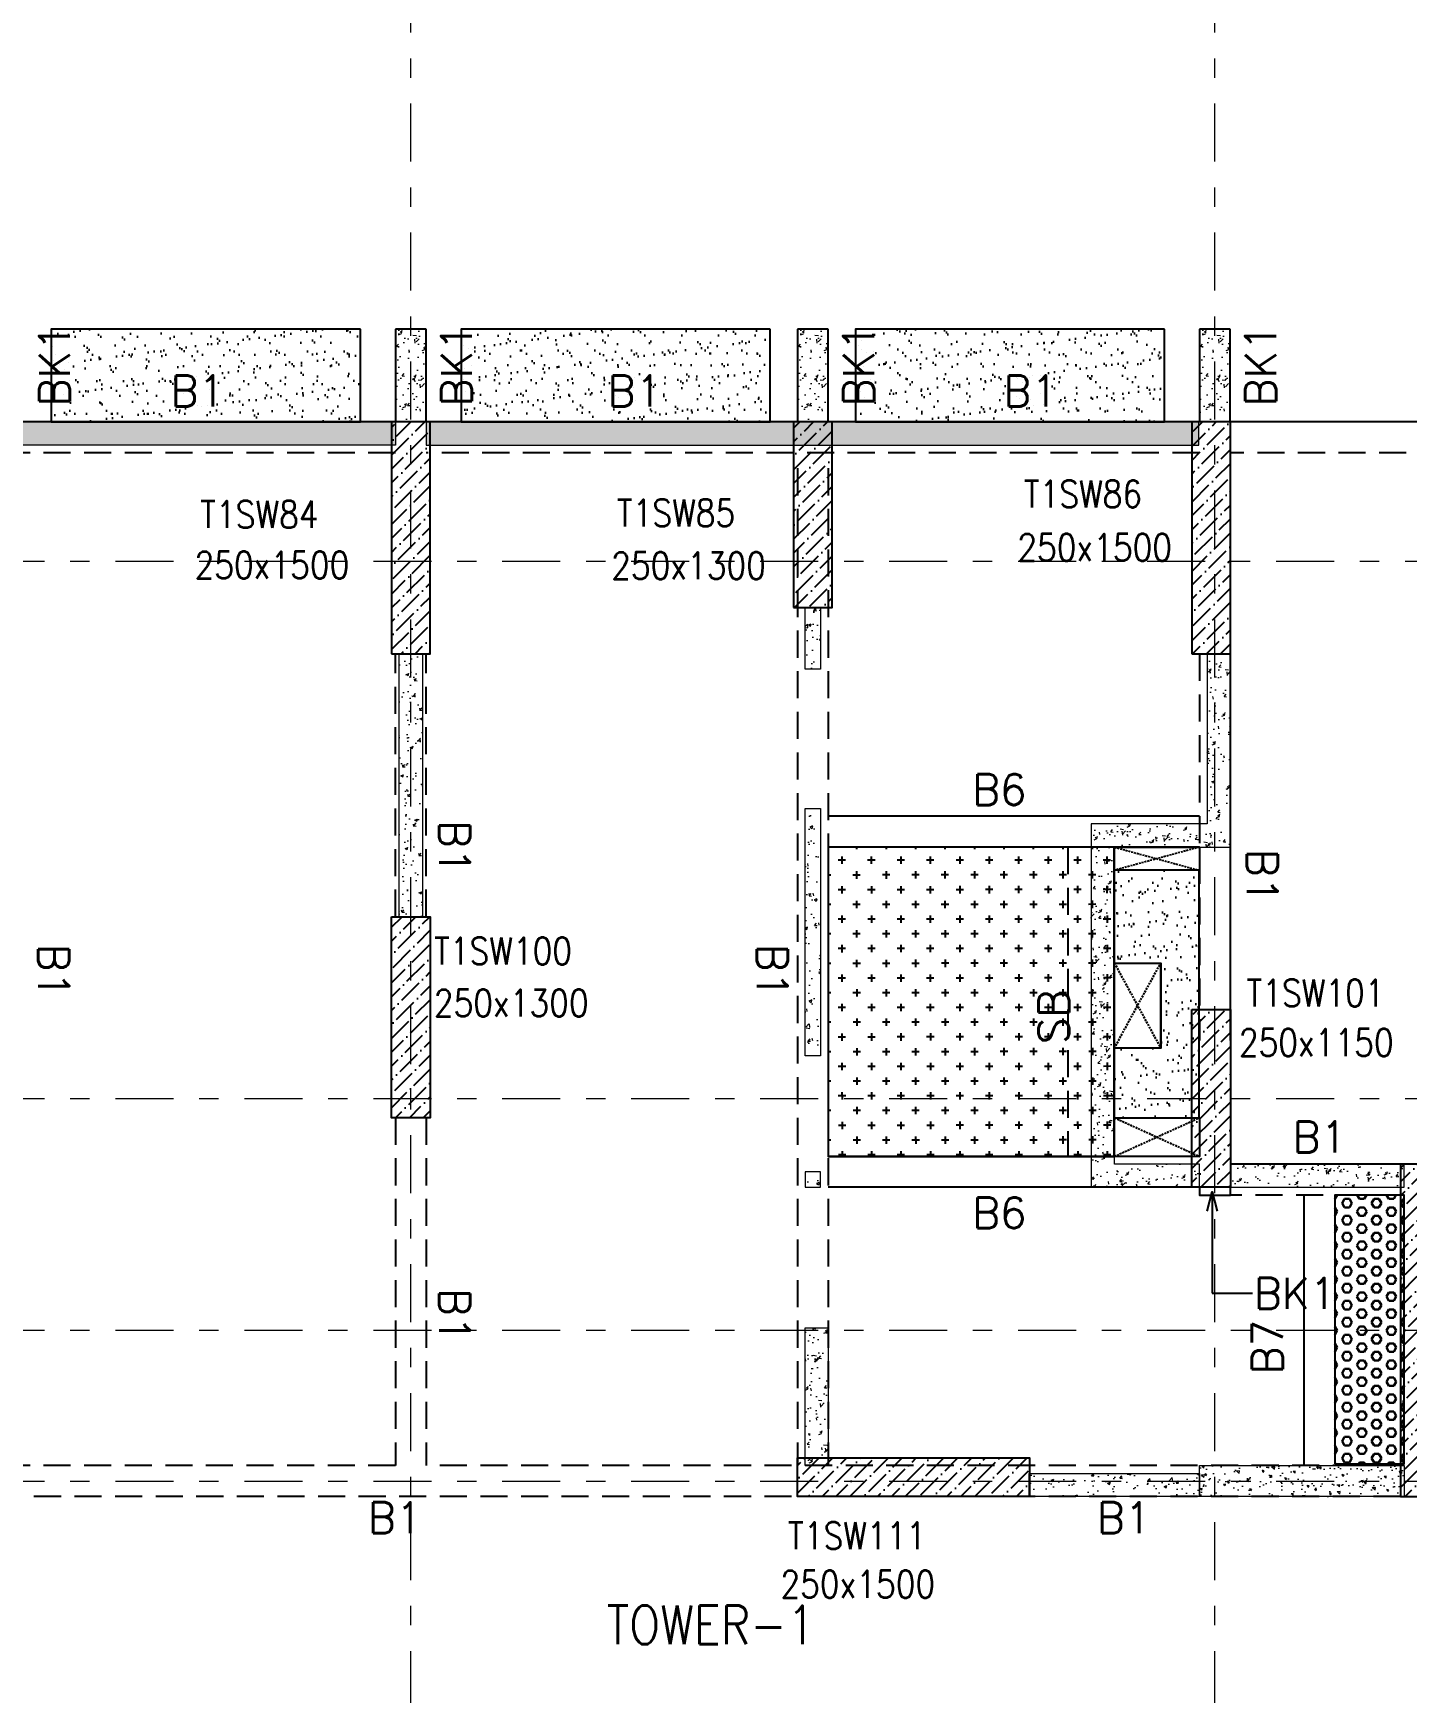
# Model space of a CAD drawing. Header units: millimetres. Extents: x 1078357 to 1340092, y -4684019 to -4550360.
# Drawn here: x 1169108 to 1177992, y -4581931 to -4571198 of the extents above; entities that cross this region are included whole.
import ezdxf

# ---------------------------------------------------------------- set-up
doc = ezdxf.new("R2010")
doc.units = ezdxf.units.MM
for name, pattern in [('CONTINOUS', [0]), ('DGN STYLE 7', [8.34, 3.75, -1.67, 1.25, -1.67]), ('HIDDEN', [0.375, 0.25, -0.125]), ('New Retail block$0$CONTINOUS', [0])]:
    doc.linetypes.add(name, pattern=pattern)
doc.layers.get('0').update_dxf_attribs({"lineweight": 0})
for name, color, linetype in [('DROP SLAB', 8, 'Continuous'), ('S-BEAM', 3, 'Continuous'), ('S-BEAM-IDEN', 6, 'Continuous'), ('S-COL_STOP', 12, 'Continuous'), ('S-CUTOUT', 8, 'Continuous'), ('S-SLAB-PROJECTION', 2, 'New Retail block$0$CONTINOUS'), ('S-SLAB-STOP', 8, 'New Retail block$0$CONTINOUS'), ('TEXT', 7, 'Continuous')]:
    doc.layers.add(name, color=color, linetype=linetype)
for name, color, linetype, lineweight in [('GRID LINE', 8, 'Continuous', 0), ('HATCH', 8, 'Continuous', 30), ('S-COL-IDEN', 30, 'Continuous', 25), ('S-NON STR RCC WALL', 8, 'Continuous', 0)]:
    doc.layers.add(name, color=color, linetype=linetype, lineweight=lineweight)
doc.styles.add('Roman', font='romans')
doc.styles.add('ROMANS', font='romans.shx', dxfattribs={"width": 0.85})
doc.dimstyles.new('HARESH', dxfattribs={"dimtxt": 150, "dimasz": 75, "dimexe": 0, "dimexo": 0, "dimgap": 25, "dimtad": 1, "dimdec": 0, "dimdsep": 46, "dimtxsty": 'Roman', "dimblk": 'OBLIQUE', "dimcen": 225, "dimdle": 25, "dimclrd": 2, "dimclre": 2, "dimclrt": 7, "dimadec": 8, "dimazin": 1, "dimtfac": 1, "dimtdec": 0, "dimtmove": 0, "dimatfit": 0, "dimfxl": 1, "dimlwd": -1, "dimlwe": -1, "dimarcsym": 0})
pattern_1 = [(50, (-5225719.91, 23613938.34), (182.184669, -15.93908554), [19.05, -209.55]), (355, (-5225719.9, 23613938.34), (-35.2434214, 191.0568452), [15.24, -167.6405842]), (100.4514447, (-5225704.73, 23613937.02), (146.9412471, 175.1177519), [16.1900088, -178.0902446]), (46.1842, (-5225719.9, 23613989.14), (271.0790409, -42.042328), [28.575, -314.325]), (96.6355576, (-5225697.32, 23613985.64), (237.404134, 247.4261246), [24.2850231, -267.1356082]), (351.1841512, (-5225719.9, 23613989.14), (237.404134, 247.4261246), [22.859967, -251.459732]), (21, (-5225694.51, 23613976.44), (151.6143913, -102.2651982), [19.05, -209.55]), (326, (-5225694.5, 23613976.44), (61.8020283, 184.1879661), [15.24, -167.64]), (71.451445, (-5225681.87, 23613967.92), (213.4164193, 81.9227689), [16.1900088, -178.0899376]), (37.5, (-5225719.91, 23613938.345), (3.08860325, 84.55503887), [0, -165.608, 0, -170.18, 0, -168.275]), (7.5, (-5225719.91, 23613938.345), (66.8196625, 100.18057482), [0, -97.028, 0, -161.798, 0, -64.135]), (327.5, (-5225776.55, 23613938.345), (135.59059517, -5.728744), [0, -63.5, 0, -198.12, 0, -262.89]), (317.5, (-5225801.95, 23613938.34), (148.1291814, 25.42649103), [0, -82.55, 0, -131.572, 0, -186.69])]
pattern_2 = [(50, (-6322944.62, 28297957.53), (182.184669, -15.93908554), [19.05, -209.55]), (355, (-6322944.62, 28297957.53), (-35.2434214, 191.0568452), [15.24, -167.6405842]), (100.4514447, (-6322929.44, 28297956.2), (146.9412471, 175.1177519), [16.1900088, -178.0902446]), (46.1842, (-6322944.62, 28298008.33), (271.0790409, -42.042328), [28.575, -314.325]), (96.6355576, (-6322922.03, 28298004.83), (237.404134, 247.4261246), [24.2850231, -267.1356082]), (351.1841512, (-6322944.62, 28298008.33), (237.404134, 247.4261246), [22.859967, -251.459732]), (21, (-6322919.22, 28297995.63), (151.6143913, -102.2651982), [19.05, -209.55]), (326, (-6322919.22, 28297995.63), (61.8020283, 184.1879661), [15.24, -167.64]), (71.451445, (-6322906.59, 28297987.11), (213.4164193, 81.9227689), [16.1900088, -178.0899376]), (37.5, (-6322944.623, 28297957.53), (3.08860325, 84.55503887), [0, -165.608, 0, -170.18, 0, -168.275]), (7.5, (-6322944.62, 28297957.53), (66.8196625, 100.18057482), [0, -97.028, 0, -161.798, 0, -64.135]), (327.5, (-6323001.265, 28297957.53), (135.59059517, -5.72874399), [0, -63.5, 0, -198.12, 0, -262.89]), (317.5, (-6323026.67, 28297957.53), (148.1291814, 25.42649103), [0, -82.55, 0, -131.572, 0, -186.69])]
pattern_3 = [(45, (2236684.96, -9406181.02), (33.67596045, 123.4785217), [158.75, -31.75, 0, -31.75])]

# ---------------------------------------------------------------- blocks, each defined once
blk = doc.blocks.new('_Oblique')
at = {"color": 0, "linetype": 'ByBlock', "lineweight": -2}
blk.add_line((-0.5, -0.5), (0.5, 0.5), dxfattribs=at)

msp = doc.modelspace()

# ---------------------------------------------------------------- hatches: boundary and pattern name
at = {"layer": 'DROP SLAB'}
h = msp.add_hatch(dxfattribs=at)
h.set_pattern_fill('CROSS', color=8, scale=15, angle=0.03079)
h.set_pattern_definition([(180.03079016, (-2150741.29, 9463994.93), (-95.1987999, -95.3011726), [47.625, -142.875]), (270.03079016, (-2150765.12, 9464018.725), (95.3011726, -95.1987999), [47.625, -142.875])])
h.paths.add_polyline_path([(1176100.2, -4576461.7), (1174250.4, -4576461.8), (1174250.4, -4578461.7), (1176100.2, -4578461.6)])
at = {"layer": 'HATCH'}
h = msp.add_hatch(dxfattribs=at)
h.set_pattern_fill('AR-SAND', color=8, scale=3, angle=179.97015)
h.set_pattern_definition([(37.4701541, (-1768633.12, 9413858.76), (-4.7236114, 146.8264517), [0, -115.824, 0, -129.54, 0, -123.825]), (7.4701541, (-1768633.12, 9413858.76), (134.9689868, 214.9772528), [0, -62.484, 0, -104.394, 0, -40.005]), (327.4701541, (-1768726.84, 9413858.81), (237.2979035, 0.3075449), [0, -38.1, 0, -137.16, 0, -179.07]), (317.4701541, (-1768726.84, 9413858.81), (229.1017424, 66.759465), [0, -19.05, 0, -89.916, 0, -102.87])])
h.paths.add_polyline_path([(1171225.4, -4573111.5), (1169225.4, -4573111.5), (1169225.4, -4573711.5), (1171225.4, -4573711.5)])
h = msp.add_hatch(dxfattribs=at)
h.set_pattern_fill('AR-SAND', color=8, scale=3, angle=179.97015)
h.set_pattern_definition([(37.4701541, (-1771283.12, 9413858.76), (-4.7236114, 146.8264517), [0, -115.824, 0, -129.54, 0, -123.825]), (7.4701541, (-1771283.12, 9413858.76), (134.9689868, 214.9772528), [0, -62.484, 0, -104.394, 0, -40.005]), (327.4701541, (-1771376.84, 9413858.81), (237.2979035, 0.3075449), [0, -38.1, 0, -137.16, 0, -179.07]), (317.4701541, (-1771376.84, 9413858.81), (229.1017424, 66.759465), [0, -19.05, 0, -89.916, 0, -102.87])])
h.paths.add_polyline_path([(1173875.4, -4573111.5), (1171875.4, -4573111.5), (1171875.4, -4573711.5), (1173875.4, -4573711.5)])
h = msp.add_hatch(dxfattribs=at)
h.set_pattern_fill('AR-SAND', color=8, scale=3, angle=179.97015)
h.set_pattern_definition([(37.4701541, (-1773833.12, 9413858.76), (-4.7236114, 146.8264517), [0, -115.824, 0, -129.54, 0, -123.825]), (7.4701541, (-1773833.12, 9413858.76), (134.9689868, 214.9772528), [0, -62.484, 0, -104.394, 0, -40.005]), (327.4701541, (-1773926.84, 9413858.81), (237.2979035, 0.3075449), [0, -38.1, 0, -137.16, 0, -179.07]), (317.4701541, (-1773926.84, 9413858.81), (229.1017424, 66.759465), [0, -19.05, 0, -89.916, 0, -102.87])])
h.paths.add_polyline_path([(1176425.4, -4573111.5), (1174425.4, -4573111.5), (1174425.4, -4573711.5), (1176425.4, -4573711.5)])
h = msp.add_hatch(dxfattribs=at)
h.set_pattern_fill('AR-SAND', color=8, scale=3, angle=0.02985)
h.set_pattern_definition([(37.47015413, (-3855383.16, 18781897.14), (-4.72361136, 146.8264517), [0, -115.824, 0, -129.54, 0, -123.825]), (7.4701541, (-3855383.16, 18781897.14), (134.9689868, 214.9772528), [0, -62.484, 0, -104.394, 0, -40.005]), (327.4701541, (-3855476.89, 18781897.19), (237.2979035, 0.3075449), [0, -38.1, 0, -137.16, 0, -179.07]), (317.4701541, (-3855476.89, 18781897.19), (229.1017424, 66.759465), [0, -19.05, 0, -89.916, 0, -102.87])])
h.paths.add_polyline_path([(1176649.9, -4576611.5), (1176099.9, -4576611.5), (1176099.9, -4577211.5), (1176399.8, -4577211.5), (1176399.8, -4577761.5), (1176099.9, -4577761.4), (1176099.9, -4578211.5), (1176649.8, -4578211.5)])
at = {"layer": 'HATCH', "ltscale": 1000}
h = msp.add_hatch(dxfattribs=at)
h.set_pattern_fill('HEX', color=8, scale=10, angle=180)
h.set_pattern_definition([(180, (1116375.597, -4391706.48), (-7e-15, -54.992613), [31.75, -63.5]), (300, (1116375.597, -4391706.48), (47.625, 27.496307), [31.75, -63.5]), (240, (1116343.847, -4391706.48), (47.625, -27.496307), [31.75, -63.5])])
h.paths.add_polyline_path([(1177975.6, -4580450.9), (1177525.6, -4580450.9), (1177525, -4578711.5), (1177975, -4578711.5)])
at = {"layer": 'S-COL_STOP', "lineweight": 25}
h = msp.add_hatch(dxfattribs=at)
h.set_pattern_fill('ANSI36', color=8, scale=20)
h.set_pattern_definition(pattern_3)
h.paths.add_polyline_path([(1171425.6, -4575211.5), (1171675.6, -4575211.5), (1171675.6, -4573711.6), (1171425.6, -4573711.6)])
h = msp.add_hatch(dxfattribs=at)
h.set_pattern_fill('ANSI36', color=8, scale=20)
h.set_pattern_definition(pattern_3)
h.paths.add_polyline_path([(1174025.6, -4574911.6), (1174275.6, -4574911.6), (1174275.6, -4573711.6), (1174025.6, -4573711.6)])
h = msp.add_hatch(dxfattribs=at)
h.set_pattern_fill('ANSI36', color=8, scale=20)
h.set_pattern_definition(pattern_3)
h.paths.add_polyline_path([(1176600.6, -4575211.5), (1176850.6, -4575211.5), (1176850.6, -4573711.6), (1176600.6, -4573711.6)])
h = msp.add_hatch(dxfattribs=at)
h.set_pattern_fill('ANSI36', color=8, scale=20)
h.set_pattern_definition(pattern_3)
h.paths.add_polyline_path([(1171425.6, -4576911.5), (1171675.6, -4576911.5), (1171675.6, -4578211.5), (1171425.6, -4578211.5)])
h = msp.add_hatch(dxfattribs=at)
h.set_pattern_fill('ANSI36', color=8, scale=20)
h.set_pattern_definition(pattern_3)
h.paths.add_polyline_path([(1176600.6, -4577511.5), (1176850.6, -4577511.5), (1176850.6, -4578661.5), (1176600.6, -4578661.5)])
h = msp.add_hatch(dxfattribs=at)
h.set_pattern_fill('ANSI36', color=8, scale=20)
h.set_pattern_definition(pattern_3)
h.paths.add_polyline_path([(1177950.6, -4580661.6), (1178200.6, -4580661.6), (1178200.6, -4578511.6), (1177950.6, -4578511.6)])
h = msp.add_hatch(dxfattribs=at)
h.set_pattern_fill('ANSI36', color=8, scale=20)
h.set_pattern_definition(pattern_3)
h.paths.add_polyline_path([(1174050.6, -4580411.5), (1175550.6, -4580411.5), (1175550.6, -4580661.5), (1174050.6, -4580661.5)])
at = {"layer": 'S-NON STR RCC WALL'}
h = msp.add_hatch(dxfattribs=at)
h.set_pattern_fill('AR-CONC', color=256, angle=180)
h.set_pattern_definition([(50, (-7362394.34, 32981976.75), (182.184669, -15.93908554), [19.05, -209.55]), (355, (-7362394.34, 32981976.75), (-35.2434214, 191.0568452), [15.24, -167.6405842]), (100.4514447, (-7362379.16, 32981975.42), (146.9412471, 175.1177519), [16.1900088, -178.0902446]), (46.1842, (-7362394.34, 32982027.55), (271.0790409, -42.0423279), [28.575, -314.325]), (96.6355576, (-7362371.75, 32982024.05), (237.404134, 247.4261246), [24.2850231, -267.1356082]), (351.1841512, (-7362394.34, 32982027.55), (237.404134, 247.4261246), [22.859967, -251.459732]), (21, (-7362368.94, 32982014.85), (151.61439127, -102.2651982), [19.05, -209.55]), (326, (-7362368.94, 32982014.85), (61.80202835, 184.1879661), [15.24, -167.64]), (71.451445, (-7362356.3, 32982006.33), (213.4164193, 81.9227689), [16.1900088, -178.0899376]), (37.5, (-7362394.34, 32981976.75), (3.08860325, 84.55503887), [0, -165.608, 0, -170.18, 0, -168.275]), (7.5, (-7362394.34, 32981976.75), (66.8196625, 100.18057482), [0, -97.028, 0, -161.798, 0, -64.135]), (327.5, (-7362450.98, 32981976.75), (135.59059517, -5.72874399), [0, -63.5, 0, -198.12, 0, -262.89]), (317.5, (-7362476.38, 32981976.75), (148.1291814, 25.42649103), [0, -82.55, 0, -131.572, 0, -186.69])])
h.paths.add_polyline_path([(1171650.4, -4573711.4), (1171650.4, -4573111.4), (1171450.4, -4573111.4), (1171450.4, -4573711.4), (1171650.4, -4573711.4)], is_closed=False)
h = msp.add_hatch(dxfattribs=at)
h.set_pattern_fill('AR-CONC', color=256, angle=180)
h.set_pattern_definition([(50, (-7359794.32, 32981976.72), (182.184669, -15.93908554), [19.05, -209.55]), (355, (-7359794.32, 32981976.72), (-35.2434214, 191.0568452), [15.24, -167.6405842]), (100.4514447, (-7359779.14, 32981975.39), (146.9412471, 175.1177519), [16.1900088, -178.0902446]), (46.1842, (-7359794.32, 32982027.52), (271.0790409, -42.0423279), [28.575, -314.325]), (96.6355576, (-7359771.73, 32982024.02), (237.404134, 247.4261246), [24.2850231, -267.1356082]), (351.1841512, (-7359794.32, 32982027.52), (237.404134, 247.4261246), [22.859967, -251.459732]), (21, (-7359768.92, 32982014.82), (151.61439127, -102.2651982), [19.05, -209.55]), (326, (-7359768.92, 32982014.82), (61.80202835, 184.1879661), [15.24, -167.64]), (71.451445, (-7359756.28, 32982006.3), (213.4164193, 81.9227689), [16.1900088, -178.0899376]), (37.5, (-7359794.32, 32981976.72), (3.08860325, 84.55503887), [0, -165.608, 0, -170.18, 0, -168.275]), (7.5, (-7359794.32, 32981976.72), (66.8196625, 100.18057482), [0, -97.028, 0, -161.798, 0, -64.135]), (327.5, (-7359850.96, 32981976.72), (135.59059517, -5.72874399), [0, -63.5, 0, -198.12, 0, -262.89]), (317.5, (-7359876.36, 32981976.72), (148.1291814, 25.42649103), [0, -82.55, 0, -131.572, 0, -186.69])])
h.paths.add_polyline_path([(1174250.4, -4573711.5), (1174250.4, -4573111.5), (1174050.5, -4573111.5), (1174050.5, -4573711.5), (1174250.4, -4573711.5)], is_closed=False)
h = msp.add_hatch(dxfattribs=at)
h.set_pattern_fill('AR-CONC', color=256, angle=180)
h.set_pattern_definition([(50, (-7357194.32, 32981976.72), (182.184669, -15.93908554), [19.05, -209.55]), (355, (-7357194.32, 32981976.72), (-35.2434214, 191.0568452), [15.24, -167.6405842]), (100.4514447, (-7357179.14, 32981975.39), (146.9412471, 175.1177519), [16.1900088, -178.0902446]), (46.1842, (-7357194.32, 32982027.52), (271.0790409, -42.0423279), [28.575, -314.325]), (96.6355576, (-7357171.73, 32982024.02), (237.404134, 247.4261246), [24.2850231, -267.1356082]), (351.1841512, (-7357194.32, 32982027.52), (237.404134, 247.4261246), [22.859967, -251.459732]), (21, (-7357168.92, 32982014.82), (151.61439127, -102.2651982), [19.05, -209.55]), (326, (-7357168.92, 32982014.82), (61.80202835, 184.1879661), [15.24, -167.64]), (71.451445, (-7357156.28, 32982006.3), (213.4164193, 81.9227689), [16.1900088, -178.0899376]), (37.5, (-7357194.32, 32981976.72), (3.08860325, 84.55503887), [0, -165.608, 0, -170.18, 0, -168.275]), (7.5, (-7357194.32, 32981976.72), (66.8196625, 100.18057482), [0, -97.028, 0, -161.798, 0, -64.135]), (327.5, (-7357250.96, 32981976.72), (135.59059517, -5.72874399), [0, -63.5, 0, -198.12, 0, -262.89]), (317.5, (-7357276.36, 32981976.72), (148.1291814, 25.42649103), [0, -82.55, 0, -131.572, 0, -186.69])])
h.paths.add_polyline_path([(1176850.4, -4573711.5), (1176850.4, -4573111.5), (1176650.5, -4573111.5), (1176650.5, -4573711.5), (1176850.4, -4573711.5)], is_closed=False)
h = msp.add_hatch(dxfattribs=at)
h.set_pattern_fill('AR-CONC', color=256, angle=180)
h.set_pattern_definition(pattern_2)
h.paths.add_polyline_path([(1166453.3, -4573711.5), (1171450.4, -4573711.5), (1171450.4, -4573861.5), (1166453.3, -4573861.5)])
h = msp.add_hatch(dxfattribs=at)
h.set_pattern_fill('AR-CONC', color=256)
h.set_pattern_definition(pattern_2)
h.paths.add_polyline_path([(1176647.5, -4573711.5), (1171650.4, -4573711.5), (1171650.4, -4573861.5), (1176647.5, -4573861.5)])
h = msp.add_hatch(dxfattribs=at)
h.set_pattern_fill('AR-CONC', color=256, angle=180)
h.set_pattern_definition([(50, (1174163.81, -4390341.82), (182.18467, -15.93909), [19.05, -209.55]), (355, (1174163.81, -4390341.82), (-35.24342, 191.05685), [15.24, -167.64058]), (100.45144, (1174179, -4390343.14), (146.94125, 175.11775), [16.19, -178.09024]), (46.1842, (1174163.81, -4390291.02), (271.07904, -42.04233), [28.575, -314.325]), (96.63556, (1174186.4, -4390294.52), (237.40413, 247.42612), [24.28502, -267.1356]), (351.18415, (1174163.8, -4390291.02), (237.40413, 247.42612), [22.85997, -251.45973]), (21, (1174189.21, -4390303.72), (151.61439, -102.2652), [19.05, -209.55]), (326, (1174189.21, -4390303.72), (61.80203, 184.18797), [15.24, -167.64]), (71.45144, (1174201.85, -4390312.24), (213.41642, 81.92277), [16.19, -178.08994]), (37.5, (1174163.81, -4390341.815), (3.088603, 84.55504), [0, -165.608, 0, -170.18, 0, -168.275]), (7.5, (1174163.81, -4390341.815), (66.819663, 100.180575), [0, -97.028, 0, -161.798, 0, -64.135]), (327.5, (1174107.17, -4390341.815), (135.590595, -5.728744), [0, -63.5, 0, -198.12, 0, -262.89]), (317.5, (1174081.77, -4390341.82), (148.12918, 25.42649), [0, -82.55, 0, -131.572, 0, -186.69])])
h.paths.add_polyline_path([(1174100.4, -4574911.5), (1174200.4, -4574911.5), (1174200.4, -4575311.5), (1174100.4, -4575311.5)])
at = {"layer": 'S-NON STR RCC WALL', "ltscale": 700}
h = msp.add_hatch(dxfattribs=at)
h.set_pattern_fill('AR-CONC', color=256)
h.set_pattern_definition([(50, (38359.47, 293960.95), (182.184669, -15.9390855), [19.05, -209.55]), (355, (38359.47, 293960.95), (-35.2434214, 191.056845), [15.24, -167.640584]), (100.4514447, (38374.66, 293959.62), (146.941247, 175.117752), [16.190009, -178.0902446]), (46.1842, (38359.47, 294011.75), (271.079041, -42.042328), [28.575, -314.325]), (96.6355576, (38382.06, 294008.24), (237.404134, 247.426125), [24.285023, -267.135608]), (351.184151, (38359.47, 294011.75), (237.404134, 247.426125), [22.859967, -251.459732]), (21, (38384.87, 293999.05), (151.6143913, -102.265198), [19.05, -209.55]), (326, (38384.87, 293999.05), (61.802028, 184.187966), [15.24, -167.64]), (71.451445, (38397.51, 293990.52), (213.416419, 81.922769), [16.190009, -178.0899376]), (37.5, (38359.475, 293960.946), (3.08860325, 84.5550389), [0, -165.608, 0, -170.18, 0, -168.275]), (7.5, (38359.475, 293960.95), (66.8196625, 100.1805748), [0, -97.028, 0, -161.798, 0, -64.135]), (327.5, (38302.83, 293960.946), (135.5905952, -5.728744), [0, -63.5, 0, -198.12, 0, -262.89]), (317.5, (38277.43, 293960.95), (148.1291814, 25.426491), [0, -82.55, 0, -131.572, 0, -186.69])])
h.paths.add_polyline_path([(1171475.4, -4575211.4), (1171625.4, -4575211.4), (1171625.4, -4576911.4), (1171475.4, -4576911.4)])
at = {"layer": 'S-NON STR RCC WALL'}
h = msp.add_hatch(dxfattribs=at)
h.set_pattern_fill('AR-CONC', color=256)
h.set_pattern_definition(pattern_1)
h.paths.add_polyline_path([(1175950.4, -4576311.5), (1175950.4, -4578661.5), (1176650.4, -4578661.5), (1176650.4, -4578511.5), (1176100.4, -4578511.5), (1176100.4, -4576461.5), (1176850.4, -4576461.5), (1176850.4, -4575211.4), (1176700.4, -4575211.4), (1176700.4, -4576311.5)])
h = msp.add_hatch(dxfattribs=at)
h.set_pattern_fill('AR-CONC', color=256, angle=180)
h.set_pattern_definition([(50, (2271388.53, -9074361), (182.184669, -15.9390855), [19.05, -209.55]), (355, (2271388.53, -9074361), (-35.2434214, 191.056845), [15.24, -167.640584]), (100.4514447, (2271403.71, -9074362.33), (146.941247, 175.117752), [16.190009, -178.0902446]), (46.1842, (2271388.53, -9074310.2), (271.079041, -42.042328), [28.575, -314.325]), (96.6355576, (2271411.12, -9074313.7), (237.404134, 247.426125), [24.285023, -267.135608]), (351.184151, (2271388.53, -9074310.2), (237.404134, 247.426125), [22.859967, -251.459732]), (21, (2271413.93, -9074322.9), (151.6143913, -102.265198), [19.05, -209.55]), (326, (2271413.93, -9074322.9), (61.802028, 184.187966), [15.24, -167.64]), (71.451445, (2271426.56, -9074331.42), (213.416419, 81.922769), [16.190009, -178.0899376]), (37.5, (2271388.53, -9074361), (3.08860325, 84.5550389), [0, -165.608, 0, -170.18, 0, -168.275]), (7.5, (2271388.53, -9074361), (66.8196625, 100.1805748), [0, -97.028, 0, -161.798, 0, -64.135]), (327.5, (2271331.886, -9074361), (135.5905952, -5.728744), [0, -63.5, 0, -198.12, 0, -262.89]), (317.5, (2271306.49, -9074361), (148.1291814, 25.426491), [0, -82.55, 0, -131.572, 0, -186.69])])
h.paths.add_polyline_path([(1174100.4, -4576211.5), (1174200.4, -4576211.5), (1174200.4, -4577811.5), (1174100.4, -4577811.5)])
h = msp.add_hatch(dxfattribs=at)
h.set_pattern_fill('AR-CONC', color=256)
h.set_pattern_definition(pattern_1)
h.paths.add_polyline_path([(1177975.4, -4578511.5), (1176850.4, -4578511.5), (1176850.4, -4578661.5), (1177975.4, -4578661.5)])
h = msp.add_hatch(dxfattribs=at)
h.set_pattern_fill('AR-CONC', color=256, angle=180)
h.set_pattern_definition([(50, (2271375.31, -9075725.67), (182.184669, -15.9390855), [19.05, -209.55]), (355, (2271375.31, -9075725.67), (-35.2434214, 191.056845), [15.24, -167.640584]), (100.4514447, (2271390.5, -9075727), (146.941247, 175.117752), [16.190009, -178.0902446]), (46.1842, (2271375.31, -9075674.87), (271.079041, -42.042328), [28.575, -314.325]), (96.6355576, (2271397.9, -9075678.37), (237.404134, 247.426125), [24.285023, -267.135608]), (351.184151, (2271375.3, -9075674.87), (237.404134, 247.426125), [22.859967, -251.459732]), (21, (2271400.71, -9075687.57), (151.6143913, -102.265198), [19.05, -209.55]), (326, (2271400.71, -9075687.57), (61.802028, 184.187966), [15.24, -167.64]), (71.451445, (2271413.35, -9075696.09), (213.416419, 81.922769), [16.190009, -178.0899376]), (37.5, (2271375.314, -9075725.67), (3.08860325, 84.5550389), [0, -165.608, 0, -170.18, 0, -168.275]), (7.5, (2271375.31, -9075725.67), (66.8196625, 100.1805748), [0, -97.028, 0, -161.798, 0, -64.135]), (327.5, (2271318.67, -9075725.67), (135.5905952, -5.728744), [0, -63.5, 0, -198.12, 0, -262.89]), (317.5, (2271293.27, -9075725.67), (148.1291814, 25.426491), [0, -82.55, 0, -131.572, 0, -186.69])])
h.paths.add_polyline_path([(1174100.4, -4578661.5), (1174200.4, -4578661.5), (1174200.4, -4578561.5), (1174100.4, -4578561.5)])
h = msp.add_hatch(dxfattribs=at)
h.set_pattern_fill('AR-CONC', color=256, angle=180)
h.set_pattern_definition([(50, (-6277434.37, 28297957.52), (182.184669, -15.93908554), [19.05, -209.55]), (355, (-6277434.37, 28297957.52), (-35.2434214, 191.0568452), [15.24, -167.6405842]), (100.4514447, (-6277419.19, 28297956.2), (146.9412471, 175.1177519), [16.1900088, -178.0902446]), (46.1842, (-6277434.37, 28298008.32), (271.0790409, -42.042328), [28.575, -314.325]), (96.6355576, (-6277411.78, 28298004.82), (237.404134, 247.4261246), [24.2850231, -267.1356082]), (351.1841512, (-6277434.37, 28298008.32), (237.404134, 247.4261246), [22.859967, -251.459732]), (21, (-6277408.97, 28297995.62), (151.6143913, -102.2651982), [19.05, -209.55]), (326, (-6277408.97, 28297995.62), (61.8020283, 184.1879661), [15.24, -167.64]), (71.451445, (-6277396.33, 28297987.1), (213.4164193, 81.9227689), [16.1900088, -178.0899376]), (37.5, (-6277434.37, 28297957.525), (3.08860325, 84.55503887), [0, -165.608, 0, -170.18, 0, -168.275]), (7.5, (-6277434.37, 28297957.525), (66.8196625, 100.18057482), [0, -97.028, 0, -161.798, 0, -64.135]), (327.5, (-6277491.01, 28297957.525), (135.59059517, -5.72874399), [0, -63.5, 0, -198.12, 0, -262.89]), (317.5, (-6277516.41, 28297957.52), (148.1291814, 25.42649103), [0, -82.55, 0, -131.572, 0, -186.69])])
h.paths.add_polyline_path([(1174100.4, -4579571.5), (1174250.4, -4579571.5), (1174250.4, -4580461.4), (1174100.4, -4580461.4)])
h = msp.add_hatch(dxfattribs=at)
h.set_pattern_fill('AR-CONC', color=8, scale=20, angle=90)
h.set_pattern_definition([(140, (-2031724.39, -7117881.09), (12.550427, 143.4520365), [15, -165]), (85, (-2031724.39, -7117881.09), (-150.438427, -27.7502667), [12, -132]), (190.4514445, (-2031723.35, -7117869.13), (-137.887998, 115.7017693), [12.7480384, -140.2284224]), (136.1842, (-2031764.4, -7117881.09), (33.103856, 213.448266), [22.5, -247.5]), (186.6356355, (-2031761.63, -7117863.3), (-194.82372, 186.932389), [19.122068, -210.342752]), (81.184164, (-2031764.4, -7117881.09), (-194.82372, 186.932389), [18, -198]), (111, (-2031754.39, -7117861.09), (80.523778, 119.3814104), [15, -165]), (56, (-2031754.39, -7117861.09), (-145.030009, 48.6630664), [12, -132]), (161.4514447, (-2031747.68, -7117851.14), (-64.5062306, 168.0444753), [12.748038, -140.2284224]), (127.5, (-2031724.39, -7117881.09), (-66.57877077, 2.43197106), [0, -130.4, 0, -134, 0, -132.5]), (97.5, (-2031724.39, -7117881.09), (-78.8823424, 52.6139075), [0, -76.4, 0, -127.4, 0, -50.5]), (57.5, (-2031724.39, -7117925.69), (4.51097435, 106.7644872), [0, -50, 0, -156, 0, -207]), (47.5, (-2031724.39, -7117945.69), (-20.0209965, 116.6372339), [0, -65, 0, -103.6, 0, -147])])
h.paths.add_polyline_path([(1177975.6, -4580461.6), (1177975.6, -4580661.6), (1176650.6, -4580661.6), (1176650.6, -4580461.6)])
at = {"layer": 'S-NON STR RCC WALL', "ltscale": 700}
h = msp.add_hatch(dxfattribs=at)
h.set_pattern_fill('AR-CONC', color=256)
h.set_pattern_definition([(50, (1135584.19, -4398608.3), (182.18467, -15.93909), [19.05, -209.55]), (355, (1135584.19, -4398608.3), (-35.24342, 191.05685), [15.24, -167.64058]), (100.45144, (1135599.37, -4398609.62), (146.94125, 175.11775), [16.19, -178.09024]), (46.1842, (1135584.2, -4398557.5), (271.07904, -42.04233), [28.575, -314.325]), (96.63556, (1135606.78, -4398561), (237.40413, 247.42612), [24.28502, -267.1356]), (351.18415, (1135584.2, -4398557.5), (237.40413, 247.42612), [22.85997, -251.45973]), (21, (1135609.59, -4398570.2), (151.61439, -102.2652), [19.05, -209.55]), (326, (1135609.59, -4398570.2), (61.80203, 184.18797), [15.24, -167.64]), (71.45144, (1135622.23, -4398578.72), (213.41642, 81.92277), [16.19, -178.08994]), (37.5, (1135584.19, -4398608.294), (3.088603, 84.55504), [0, -165.608, 0, -170.18, 0, -168.275]), (7.5, (1135584.19, -4398608.29), (66.819663, 100.180575), [0, -97.028, 0, -161.798, 0, -64.135]), (327.5, (1135527.55, -4398608.294), (135.590595, -5.728744), [0, -63.5, 0, -198.12, 0, -262.89]), (317.5, (1135502.15, -4398608.3), (148.12918, 25.42649), [0, -82.55, 0, -131.572, 0, -186.69])])
h.paths.add_polyline_path([(1176650.2, -4580661.5), (1175550.2, -4580661.5), (1175550.2, -4580511.5), (1176650.2, -4580511.5)])

# ---------------------------------------------------------------- linework, layer by layer
at = {"layer": 'GRID LINE', "linetype": 'DGN STYLE 7', "ltscale": 100, "elevation": 0}
for points in [[(1171550.4, -4592877.8), (1171550.4, -4570606.9)], [(1176750.4, -4592877.8), (1176750.4, -4570606.9)], [(1111260.2, -4574611.5), (1206623.6, -4574611.5)], [(1111260.2, -4578086.5), (1206623.6, -4578086.5)], [(1111260.2, -4579586.5), (1206623.6, -4579586.5)], [(1111260.2, -4580561.5), (1206623.6, -4580561.5)]]:
    msp.add_lwpolyline(points, dxfattribs=at)
at = {"layer": 'S-BEAM', "linetype": 'CONTINOUS', "ltscale": 700}
for p, q in [((1171650.4, -4573111.4, 0), (1171450.4, -4573111.4, 0)), ((1171450.4, -4573111.4, 0), (1171450.4, -4573711.4, 0)), ((1171650.4, -4573711.4, 0), (1171650.4, -4573111.4, 0)), ((1174250.4, -4573111.5, 0), (1174050.4, -4573111.5, 0)), ((1174050.4, -4573111.5, 0), (1174050.4, -4573711.5, 0)), ((1174250.4, -4573711.5, 0), (1174250.4, -4573111.5, 0)), ((1176850.4, -4573111.5, 0), (1176650.4, -4573111.5, 0)), ((1176650.4, -4573111.5, 0), (1176650.4, -4573711.5, 0)), ((1176850.4, -4573711.5, 0), (1176850.4, -4573111.5, 0)), ((1171450.4, -4573711.5, 0), (1166450.4, -4573711.5, 0)), ((1176650.4, -4573711.5, 0), (1171650.4, -4573711.5, 0)), ((1179300.4, -4573711.5, 0), (1176850.8, -4573711.5, -50)), ((1176850.4, -4575211.4, 0), (1176850.4, -4577711.5, 0)), ((1177975.6, -4578511.5, 0), (1176850.3, -4578511.5, 0))]:
    msp.add_line(p, q, dxfattribs=at)
at = {"layer": 'S-BEAM', "linetype": 'HIDDEN', "ltscale": 700}
for p, q in [((1171450.4, -4573911.5, 0), (1166450.4, -4573911.5, 0)), ((1176650.4, -4573911.5, 0), (1171650.4, -4573911.5, 0)), ((1179300.4, -4573911.5, 0), (1176850.8, -4573911.5, -50)), ((1174050.4, -4574011.5, 0), (1174050.4, -4580461.4, 0)), ((1174250.4, -4574011.5, 0), (1174250.4, -4580461.4, 0)), ((1171450.4, -4576911.4, 0), (1171450.4, -4575211.4, 0)), ((1171650.4, -4576911.4, 0), (1171650.4, -4575211.4, 0)), ((1176650.4, -4575211.4, 0), (1176650.4, -4577711.5, 0)), ((1175800.2, -4576461.9, 0), (1175800.2, -4578461.7, 0)), ((1171450.4, -4578211.5, 0), (1171450.4, -4580461.5, 0)), ((1171650.4, -4578211.5, 0), (1171650.4, -4580461.5, 0)), ((1177975.6, -4578711.5, 0), (1176850.3, -4578711.5, 0)), ((1171450.4, -4580461.4, 0), (1165775.6, -4580461.4, 0)), ((1177950.6, -4580461.4, 0), (1171650.4, -4580461.4, 0)), ((1177950.6, -4580661.4, 0), (1165775.6, -4580661.4, 0))]:
    msp.add_line(p, q, dxfattribs=at)
at = {"layer": 'S-BEAM', "ltscale": 700}
for p, q in [((1176650.4, -4576261.9, 0), (1174250.4, -4576261.8, 0)), ((1176650.2, -4578661.7, 0), (1174250.4, -4578661.6, 0)), ((1177325.3, -4578711.6, 0), (1177325.3, -4580461.6, 0))]:
    msp.add_line(p, q, dxfattribs=at)
at = {"layer": 'S-BEAM', "linetype": 'Continuous', "ltscale": 700}
for p, q in [((1176650.4, -4576461.9, 0), (1174250.4, -4576461.8, 0)), ((1176650.2, -4578461.7, 0), (1174250.4, -4578461.6, 0)), ((1177525.3, -4578711.6, 0), (1177525.3, -4580450.9, 0))]:
    msp.add_line(p, q, dxfattribs=at)
at = {"layer": 'S-BEAM', "linetype": 'ByBlock', "ltscale": 700}
msp.add_line((1176100.2, -4576461.9, 0), (1176100.2, -4578461.7, 0), dxfattribs=at)
at = {"layer": 'S-BEAM', "linetype": 'Continuous', "ltscale": 700, "elevation": 0}
msp.add_lwpolyline([(1176850.5, -4578661.6), (1176650.5, -4578661.6), (1176650.5, -4578711.7), (1176850.5, -4578711.7)], close=True, dxfattribs=at)
at = {"layer": 'S-COL_STOP', "lineweight": 25, "elevation": 0}
for points in [[(1171425.6, -4575211.5), (1171675.6, -4575211.5), (1171675.6, -4573711.6), (1171425.6, -4573711.6)], [(1174025.6, -4574911.6), (1174275.6, -4574911.6), (1174275.6, -4573711.6), (1174025.6, -4573711.6)], [(1176600.6, -4575211.5), (1176850.6, -4575211.5), (1176850.6, -4573711.6), (1176600.6, -4573711.6)], [(1171425.6, -4576911.5), (1171675.6, -4576911.5), (1171675.6, -4578211.5), (1171425.6, -4578211.5)], [(1176600.6, -4577511.5), (1176850.6, -4577511.5), (1176850.6, -4578661.5), (1176600.6, -4578661.5)], [(1177950.6, -4580661.6), (1178200.6, -4580661.6), (1178200.6, -4578511.6), (1177950.6, -4578511.6)], [(1174050.6, -4580411.5), (1175550.6, -4580411.5), (1175550.6, -4580661.5), (1174050.6, -4580661.5)]]:
    msp.add_lwpolyline(points, close=True, dxfattribs=at)
at = {"layer": 'S-CUTOUT', "linetype": 'HIDDEN', "ltscale": 50}
for p, q in [((1176650.2, -4576461.6, 0), (1176100.2, -4576611.6, 0)), ((1176101, -4576461.8, 0), (1176650.2, -4576611.6, 0)), ((1176100.4, -4577211.5, 0), (1176400.5, -4577761.5, 0)), ((1176100.4, -4577761.5, 0), (1176400.5, -4577211.5, 0)), ((1176100.6, -4578211.6, 0), (1176650.4, -4578461.6, 0)), ((1176100.6, -4578461.6, 0), (1176650.6, -4578211.6, 0))]:
    msp.add_line(p, q, dxfattribs=at)
at = {"layer": 'S-CUTOUT', "linetype": 'CONTINOUS', "ltscale": 500, "elevation": 0}
for points in [[(1176100.2, -4576461.8), (1176650.2, -4576461.8), (1176650.2, -4576611.6), (1176100.2, -4576611.6)], [(1176100.5, -4577211.5), (1176400.5, -4577211.5), (1176400.5, -4577761.5), (1176100.5, -4577761.5)], [(1176100.6, -4578211.6), (1176650.4, -4578211.6), (1176650.4, -4578461.6), (1176100.6, -4578461.6)]]:
    msp.add_lwpolyline(points, close=True, dxfattribs=at)
at = {"layer": 'S-NON STR RCC WALL', "elevation": 0}
for points in [[(1166453.3, -4573711.5), (1171450.4, -4573711.5), (1171450.4, -4573861.5), (1166453.3, -4573861.5)], [(1176647.5, -4573711.5), (1171650.4, -4573711.5), (1171650.4, -4573861.5), (1176647.5, -4573861.5)], [(1174100.4, -4574911.5), (1174200.4, -4574911.5), (1174200.4, -4575311.5), (1174100.4, -4575311.5)], [(1175950.4, -4576311.5), (1175950.4, -4578661.5), (1176650.4, -4578661.5), (1176650.4, -4578511.5), (1176100.4, -4578511.5), (1176100.4, -4576461.5), (1176850.4, -4576461.5), (1176850.4, -4575211.4), (1176700.4, -4575211.4), (1176700.4, -4576311.5)], [(1177975.4, -4578511.5), (1176850.4, -4578511.5), (1176850.4, -4578661.5), (1177975.4, -4578661.5)], [(1177975.6, -4580461.6), (1177975.6, -4580661.6), (1176650.6, -4580661.6), (1176650.6, -4580461.6)]]:
    msp.add_lwpolyline(points, close=True, dxfattribs=at)
at = {"layer": 'S-NON STR RCC WALL', "ltscale": 700, "elevation": 0}
for points in [[(1171475.4, -4575211.4), (1171625.4, -4575211.4), (1171625.4, -4576911.4), (1171475.4, -4576911.4)], [(1174100.4, -4576211.5), (1174200.4, -4576211.5), (1174200.4, -4577811.5), (1174100.4, -4577811.5)], [(1174100.4, -4578661.5), (1174200.4, -4578661.5), (1174200.4, -4578561.5), (1174100.4, -4578561.5)], [(1174100.4, -4579571.5), (1174250.4, -4579571.5), (1174250.4, -4580461.4), (1174100.4, -4580461.4)], [(1176650.2, -4580661.5), (1175550.2, -4580661.5), (1175550.2, -4580511.5), (1176650.2, -4580511.5)]]:
    msp.add_lwpolyline(points, close=True, dxfattribs=at)
at = {"layer": 'S-SLAB-PROJECTION', "elevation": 0}
for points in [[(1171225.4, -4573111.5), (1169225.4, -4573111.5), (1169225.4, -4573711.5), (1171225.4, -4573711.5)], [(1173875.4, -4573111.5), (1171875.4, -4573111.5), (1171875.4, -4573711.5), (1173875.4, -4573711.5)], [(1176425.4, -4573111.5), (1174425.4, -4573111.5), (1174425.4, -4573711.5), (1176425.4, -4573711.5)]]:
    msp.add_lwpolyline(points, close=True, dxfattribs=at)
at = {"layer": 'S-SLAB-STOP', "linetype": 'CONTINOUS', "ltscale": 500, "elevation": 0}
msp.add_lwpolyline([(1176100.2, -4576461.7), (1174250.4, -4576461.8), (1174250.4, -4578461.7), (1176100.2, -4578461.6)], close=True, dxfattribs=at)
at = {"layer": 'S-SLAB-STOP', "color": 8, "ltscale": 1000, "elevation": 0}
msp.add_lwpolyline([(1176649.9, -4576611.5), (1176099.9, -4576611.5), (1176099.9, -4577211.5), (1176399.8, -4577211.5), (1176399.8, -4577761.5), (1176099.9, -4577761.4), (1176099.9, -4578211.5), (1176649.8, -4578211.5), (1176649.9, -4576611.5)], dxfattribs=at)
msp.add_lwpolyline([(1177525.5, -4580450.9), (1177975.5, -4580450.9), (1177975.5, -4578711.5), (1177525.5, -4578711.5)], close=True, dxfattribs=at)

# ---------------------------------------------------------------- texts
at = {"layer": 'S-BEAM-IDEN', "linetype": 'CONTINOUS', "ltscale": 700, "style": 'ROMANS'}
for p in [(1169346.1, -4573611.1, 50), (1171946.1, -4573611.1, 50), (1174546.1, -4573611.1, 50), (1177146.1, -4573611.1, 50)]:
    msp.add_text('BK1', height=200, rotation=90, dxfattribs=at).set_placement(p)
at = {"layer": 'S-BEAM-IDEN', "linetype": 'HIDDEN', "ltscale": 500, "style": 'ROMANS'}
for rotation, p in [(359.99906, (1169996.1, -4573611.1, -2.7)), (359.99906, (1172822.9, -4573611.1, -2.7)), (359.99906, (1175382.9, -4573611.1, -2.7)), (269.99906, (1171733.6, -4576286.5, -2.7)), (269.99906, (1176956.9, -4576473.6, -2.7)), (269.99906, (1169140.9, -4577086.4, -2.7)), (269.99906, (1173788.4, -4577086.4, -2.7)), (359.99906, (1177253, -4578435.6, -2.7)), (269.99906, (1171733.6, -4579313.4, -2.7)), (359.99906, (1171273, -4580898.6, -2.7)), (359.99906, (1175987.4, -4580898.6, -2.7))]:
    msp.add_text('B1', height=200, rotation=rotation, dxfattribs=at).set_placement(p)
at = {"layer": 'S-BEAM-IDEN', "linetype": 'Continuous', "ltscale": 700, "style": 'ROMANS'}
for s, rotation, p in [('B6', 0.00055, (1175180.9, -4576189.7, -2.7)), ('SB', 90.00094, (1175809.2, -4577735.9, -2.7)), ('B6', 0.00055, (1175180.9, -4578926.9, -2.7)), ('BK1', 359.99906, (1177003.6, -4579448, -2.7)), ('B7', 90.00094, (1177190.5, -4579871, -2.7))]:
    msp.add_text(s, height=200, rotation=rotation, dxfattribs=at).set_placement(p)
at = {"layer": 'S-COL-IDEN', "linetype": 'Continuous', "style": 'ROMANS', "width": 0.85}
for s, p in [('T1SW86', (1175514.9, -4574264.7, -320.4)), ('T1SW84', (1170188.4, -4574397.5, -320.4)), ('T1SW85', (1172883, -4574387.5, -320.4)), ('250x1500', (1175472.7, -4574610.5, -320.4)), ('250x1500', (1170151.7, -4574724.9, -320.4)), ('250x1300', (1172846.3, -4574728.7, -320.4)), ('T1SW100', (1171700.7, -4577220.3, -320.4)), ('T1SW101', (1176954.9, -4577491.9, -320.4)), ('250x1300', (1171699.5, -4577557.1, -320.4)), ('250x1150', (1176905.8, -4577812.7, -320.4)), ('T1SW111', (1173989.8, -4581002.3, -320.4)), ('250x1500', (1173940.7, -4581315.7, -320.4))]:
    msp.add_text(s, height=175, dxfattribs=at).set_placement(p)
at = {"layer": 'TEXT', "color": 6, "insert": (1174165, -4581366.3, 0.1), "char_height": 250, "width": 162, "attachment_point": 3, "rotation": 0.00094, "style": 'ROMANS'}
msp.add_mtext('TOWER-1', dxfattribs=at)

# ---------------------------------------------------------------- leaders
at = {"layer": 'S-BEAM-IDEN', "linetype": 'Continuous', "ltscale": 700}
msp.add_leader([(1176734, -4578691.9, 0), (1176734, -4579345.8, 0), (1176992.8, -4579345.8, 0)], dimstyle='HARESH', override={"dimasz": 125, "dimgap": 25, "dimtad": 0, "dimclrd": 256, "dimldrblk": 'Open30'}, dxfattribs=at)

doc.saveas('drawing.dxf')
